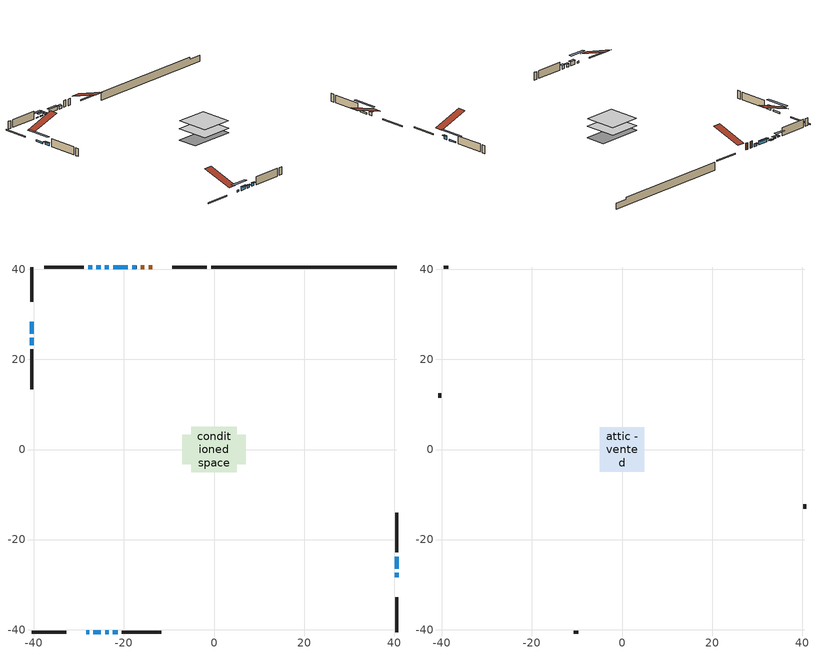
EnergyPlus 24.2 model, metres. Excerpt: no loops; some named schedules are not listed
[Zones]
conditioned space
 floor adiabatic (AdiabaticFloorConstruction): -5.02,-5.02 -5.02,5.02 5.02,5.02 5.02,-5.02 z0.76
 floor foundation (Slab1 construction): -7.03,-3.26 -7.03,3.26 7.03,3.26 7.03,-3.26 z-1.68
 wall outside (RimJoist1 construction): -1.56,40.51 -9.28,40.51 / -40.51,-40.51 -32.8,-40.51 / -40.51,40.51 -40.51,32.8 / 40.51,-40.51 40.51,-32.8 z0.76:1.06
 wall outside (AdiabaticWallConstruction 1): -13.68,40.51 -14.54,40.51 / -15.47,40.51 -16.28,40.51 z0.76:2.79
 wall outside (AdiabaticWallConstruction): 40.51,-28.4 40.51,-27.41 / -19.12,40.51 -22.4,40.51 z0.76:1.9; -17.2,40.51 -18.2,40.51 z0.76:1.6; 40.51,-26.48 40.51,-23.78 / -40.51,28.4 -40.51,25.7 z0.76:1.17; -28.4,-40.51 -27.71,-40.51 z0.76:1.27; -23.33,40.51 -24.25,40.51 / -25.17,40.51 -26.09,40.51 / -27.01,40.51 -27.93,40.51 z0.76:0.99; -26.78,-40.51 -25.11,-40.51 z0.76:1.93; -24.18,-40.51 -23.36,-40.51 / -40.51,24.78 -40.51,23.15 z0.76:1.68; -22.44,-40.51 -21.42,-40.51 z0.76:1.83
 wall outside (Wall1 construction): -28.86,40.51 -37.66,40.51 / -20.49,-40.51 -11.69,-40.51 / -40.51,22.22 -40.51,13.42 / 40.51,-22.85 40.51,-14.05 z0.76:3.2
 wall foundation (FoundationWall1 construction): -0.64,40.51,-1.68 -0.64,40.51,0.76 36.4,40.51,0.76 36.4,40.51,0.14 40.51,40.51,0.14 40.51,40.51,-1.68
 window (WindowConstruction): 40.51,-28.4 40.51,-27.41 z0.76:1.9
 window (WindowConstruction 9): -17.2,40.51 -18.2,40.51 z0.76:1.6
 window (WindowConstruction 10): 40.51,-26.48 40.51,-23.78 z0.76:1.17
 window (WindowConstruction 11): -28.4,-40.51 -27.71,-40.51 z0.76:1.27
 window (WindowConstruction 12): -40.51,28.4 -40.51,25.7 z0.76:1.17
 window (WindowConstruction 1): -19.12,40.51 -22.4,40.51 z0.76:1.9
 window (WindowConstruction 2): -23.33,40.51 -24.24,40.51 z0.76:0.99
 window (WindowConstruction 3): -25.17,40.51 -26.09,40.51 z0.76:0.99
 window (WindowConstruction 4): -27.02,40.51 -27.93,40.51 z0.76:0.99
 window (WindowConstruction 5): -26.78,-40.51 -25.11,-40.51 z0.76:1.93
 window (WindowConstruction 6): -24.18,-40.51 -23.36,-40.51 z0.76:1.67
 window (WindowConstruction 7): -22.43,-40.51 -21.42,-40.51 z0.76:1.83
 window (WindowConstruction 8): -40.51,24.77 -40.51,23.15 z0.76:1.67
 door (Door): -13.68,40.51 -14.54,40.51 z0.76:2.79
 door (Door 1): -15.47,40.51 -16.28,40.51 z0.76:2.79
 ceiling adiabatic (AdiabaticFloorConstruction): 5.02,-5.02 5.02,5.02 -5.02,5.02 -5.02,-5.02 z0.76
attic - vented
 floor to conditioned space (Floor1 construction Reversed): -4.95,-4.95 -4.95,4.95 4.95,4.95 4.95,-4.95 z3.2
 wall outside (Wall2 construction): -38.59,40.51 -39.58,40.51 / -10.76,-40.51 -9.77,-40.51 / -40.51,12.49 -40.51,11.5 / 40.51,-13.12 40.51,-12.13 z0.76:3.2
 roof outside (Roof1 construction): -12.75,40.51,3.2 -12.75,30.87,6.41 -10.21,30.87,6.41 -10.21,40.51,3.2; -29.33,-40.51,3.2 -29.33,-30.87,6.41 -31.87,-30.87,6.41 -31.87,-40.51,3.2; -40.51,29.33,3.2 -30.87,29.33,6.41 -30.87,31.87,6.41 -40.51,31.87,3.2; 40.51,-29.33,3.2 30.87,-29.33,6.41 30.87,-31.87,6.41 40.51,-31.87,3.2
shading: 40.51,-27.33 40.51,-28.48 41.22,-28.48 41.22,-27.33 z1.98; -18.27,40.51 -17.13,40.51 -17.13,41.22 -18.27,41.22 z1.68; 40.51,-21.34 40.51,-28.92 41.22,-28.92 41.22,-21.34 z3.61; -25.27,-40.51 -30.84,-40.51 -30.84,-41.22 -25.27,-41.22 z3.71; -40.51,23.26 -40.51,30.84 -41.22,30.84 -41.22,23.26 z3.61; -22.48,40.51 -19.05,40.51 -19.05,41.22 -22.48,41.22 z1.98; -24.32,40.51 -23.25,40.51 -23.25,41.22 -24.32,41.22 z1.07; -26.8,40.51 -24.46,40.51 -24.46,41.22 -26.8,41.22 z1.7; -29.3,40.51 -25.65,40.51 -25.65,41.22 -29.3,41.22 z2.36; -25.03,-40.51 -26.86,-40.51 -26.86,-41.22 -25.03,-41.22 z2.01; -23.28,-40.51 -24.26,-40.51 -24.26,-41.22 -23.28,-41.22 z1.75; -21.34,-40.51 -22.51,-40.51 -22.51,-41.22 -21.34,-41.22 z1.91; -40.51,23.07 -40.51,24.85 -41.22,24.85 -41.22,23.07 z1.75
[Building]
Building 1: Terrain=Suburbs
[Site:Location]
Edmonton Intl AP_AB: Latitude {deg}=53.31; Longitude {deg}=-113.58; Time Zone {hr}=-7; Elevation {m}=723; Keep Site Location Information=Yes
[Site:GroundTemperature:Shallow]
-1.56185, -3.61833, -3.78302, -2.80711, 1.11059, 5.01004, 8.39065, 10.5322, 10.7141, 8.97234, 5.67794, 1.89811
[Site:WaterMainsTemperature]
Calculation Method=Schedule; Temperature Schedule=mains temperature schedule
[Material] Roughness=Rough; Thermal Absorptance=0.9
Name | Thickness {m} | Conductivity {W/m-K} | Density {kg/m3} | Specific Heat {J/kg-K} | Solar Absorptance | Visible Absorptance
asphalt or fiberglass shingles | 0.00635 | 0.162714 | 1121.4 | 1465.45 | 0.4 | 0.4
ceiling loosefill ins | 0.169333 | 0.0480833 | 16.02 | 1046.75 | 0.7 | 0.7
ceiling stud and cavity | 0.1397 | 0.192099 | 65.682 | 1177.47 | 0.7 | 0.7
concrete 4.0 in. | 0.1016 | 1.803125 | 2242.8 | 837.4 | 0.7 | 0.7
concrete 8.0 in. | 0.2032 | 1.803125 | 2242.8 | 837.4 | 0.7 | 0.7
door material | 0.04445 | 0.188738 | 512.64 | 1214.23 | 0.7 | 0.7
door material 1 | 0.04445 | 0.053851 | 512.64 | 1214.23 | 0.7 | 0.7
exterior vertical ins | 0.0477883 | 0.029427 | 32.04 | 1214.23 | 0.7 | 0.7
floor covering | 0.0127 | 0.0433444 | 54.468 | 1339.84 | 0.6 | 0.6
floor rigid ins; wall rigid ins | 0.512978 | 0.029427 | 32.04 | 1214.23 | 0.7 | 0.7
floor stud and cavity | 0.1397 | 1.75129 | 37.0049 | 1207.88 | 0.7 | 0.7
furniture material conditioned space 1 | 0.1524 | 0.115458 | 640.8 | 1214.23 | 0.6 | 0.6
gypsum board | 0.0127 | 0.160291 | 801 | 837.4 | 0.6 | 0.6
gypsum board 1 | 0.0127 | 0.160291 | 801 | 837.4 | 0.7 | 0.7
osb sheathing 0.5 in. | 0.0127 | 0.115458 | 512.64 | 1214.23 | 0.7 | 0.7
osb sheathing 0.75 in. | 0.01905 | 0.115458 | 512.64 | 1214.23 | 0.7 | 0.7
osb sheathing 2.0 in. | 0.0508 | 0.115458 | 512.64 | 1214.23 | 0.7 | 0.7
rim joist stud and cavity | 0.0508 | 0.0301595 | 125.044 | 1163.47 | 0.6 | 0.6
wall stud and cavity | 0.1397 | 0.111745 | 139.0536 | 1170.24 | 0.7 | 0.7
wall stud and cavity 1 | 0.0889 | 6.9971 | 50.32683 | 1063.81 | 0.6 | 0.6
wall stud and cavity 2 | 0.0889 | 0.380278 | 52.3479 | 1209.89 | 0.7 | 0.7
wall stud and cavity 3 | 0.0889 | 0.391764 | 83.0341 | 1211.67 | 0.7 | 0.7
wood siding | 0.0254 | 0.102417 | 544.68 | 1172.36 | 0.4 | 0.4
wood siding 1 | 0.00254 | 0.102417 | 544.68 | 1172.36 | 0.4 | 0.4
wood siding 2; wood siding 3; wood siding 4 | 0.0254 | 0.102417 | 544.68 | 1172.36 | 0.7 | 0.7
[WindowMaterial:SimpleGlazingSystem]
Name | U-Factor {W/m2-K} | Solar Heat Gain Coefficient
WindowMaterial | 1.75791 | 0.55
WindowMaterial 1 | 2.89408 | 0.69
WindowMaterial 2 | 3.1212 | 0.46
WindowMaterial 3 | 1.672171 | 0.57
WindowMaterial 4 | 1.84138 | 0.53
WindowMaterial 5 | 1.76472 | 0.55
WindowMaterial 6 | 1.726112 | 0.56
WindowMaterial 7 | 1.96913 | 0.49
WindowMaterial 8 | 3.01388 | 0.58
WindowMaterial 9 | 3.00764 | 0.57
[Construction]
AdiabaticFloorConstruction: floor stud and cavity, floor rigid ins, osb sheathing 0.75 in., floor covering
AdiabaticWallConstruction: wood siding 3, wall rigid ins, wall stud and cavity 2, gypsum board
AdiabaticWallConstruction 1: wood siding 4, wall rigid ins, wall stud and cavity 2, gypsum board
Door: door material
Door 1: door material 1
Floor1 construction Reversed: gypsum board, ceiling stud and cavity, ceiling loosefill ins
FoundationWall1 construction: concrete 8.0 in., gypsum board 1
furniture construction conditioned space 1: furniture material conditioned space 1
PartitionWallConstruction: gypsum board, wall stud and cavity 3, gypsum board
RimJoist1 construction: wood siding 2, osb sheathing 2.0 in., rim joist stud and cavity
Roof1 construction: asphalt or fiberglass shingles
Slab1 construction: concrete 4.0 in.
Wall1 construction: wood siding, osb sheathing 0.5 in., wall stud and cavity, gypsum board
Wall2 construction: wood siding 1, wall stud and cavity 1
WindowConstruction: WindowMaterial
WindowConstruction 1: WindowMaterial 1
WindowConstruction 10; WindowConstruction 12: WindowMaterial 8
WindowConstruction 11: WindowMaterial 9
WindowConstruction 2; WindowConstruction 3; WindowConstruction 4: WindowMaterial 2
WindowConstruction 5: WindowMaterial 3
WindowConstruction 6: WindowMaterial 4
WindowConstruction 7: WindowMaterial 5
WindowConstruction 8: WindowMaterial 6
WindowConstruction 9: WindowMaterial 7
[Zone] Multiplier=1; Part of Total Floor Area=Yes
Name | Volume {m3}
attic - vented | 51.0688
conditioned space | 522.2
[Space]
Name | Zone | Volume {m3}
attic - vented 1 | attic - vented | 51.0688
conditioned space 1 | conditioned space | 522.2
[ZoneInfiltration:EffectiveLeakageArea]
infil attic - vented 1: Zone or Space=attic - vented 1; Schedule=Always On Discrete; Effective Air Leakage Area {cm2}=3405.91; Stack Coefficient=0.00039297; Wind Coefficient=1.33937e-05
[ZoneMixing]
whole house fan mix: Zone or Space=attic - vented; Schedule=Always On Continuous; Design Flow Rate Calculation Method=Flow/Zone; Design Flow Rate {m3/s}=0; Source Zone or Space=conditioned space
[SurfaceProperty:ExposedFoundationPerimeter]
Slab1: Exposed Perimeter Calculation Method=TotalExposedPerimeter; Total Exposed Perimeter {m}=41.148
[InternalMass] Zone or ZoneList=conditioned space; Space or SpaceList=conditioned space 1
Name | Construction | Surface Area {m2}
furniture mass conditioned space 1 | furniture construction conditioned space 1 | 76.9599
partition wall mass | PartitionWallConstruction | 192.4
[Lights]
interior lighting: Zone or ZoneList or Space or SpaceList=conditioned space 1; Schedule=interior lighting schedule; Design Level Calculation Method=LightingLevel; Lighting Level {W}=343.2; Return Air Fraction=0; Fraction Radiant=0.6; Fraction Visible=0.2; Fraction Replaceable=1
[People]
occupants: Zone or ZoneList or Space or SpaceList=conditioned space 1; Number of People Schedule=occupants schedule; Number of People Calculation Method=People; Number of People=3; Fraction Radiant=0.314171; Sensible Heat Fraction=0.56303; Activity Level Schedule=occupants activity schedule; Carbon Dioxide Generation Rate {m3/s-W}=0; Enable ASHRAE 55 Comfort Warnings=No; Mean Radiant Temperature Calculation Type=EnclosureAveraged
[ElectricEquipment] Zone or ZoneList or Space or SpaceList=conditioned space 1; Design Level Calculation Method=EquipmentLevel
Name | Schedule | Design Level {W} | Fraction Latent | Fraction Radiant | Fraction Lost
clothes dryer | clothes dryer schedule | 140.772 | 0.015 | 0.081 | 0.85
clothes washer | clothes washer schedule | 32.1985 | 0.03 | 0.162 | 0.7
cooking range | cooking range schedule | 215.147 | 0.08 | 0.432 | 0.2
dishwasher | dishwasher schedule | 66.8632 | 0.3 | 0.18 | 0.4
fridge | fridge schedule | 72.9452 | 0 | 0.6 | 0
mech vent house fan | mech vent house fan schedule | 0 | 0 | 0 | 1
mech vent house fan cfis | mech vent house fan cfis schedule | 0 | 0 | 0 | 0
misc plug loads | misc plug loads schedule | 494.7 | 0.045 | 0.513 | 0.1
whole house fan | Always On Discrete | 0 | 0 | 0 | 1
[OtherEquipment] Zone or ZoneList or Space or SpaceList=conditioned space 1; Design Level Calculation Method=EquipmentLevel
Name | Fuel Type | Schedule | Design Level {W} | Fraction Latent | Fraction Radiant | Fraction Lost
clothes dryer 1 | Electricity | clothes dryer schedule | 0 | 0.015 | 0.081 | 0.85
cooking range 1 | Electricity | cooking range schedule | 0 | 0.08 | 0.432 | 0.2
general water use latent | None | general water use schedule | 62.594 | 1 | 0 | 0
general water use sensible | None | general water use schedule | -61.6891 | 0 | 0.6 | 0
mech vent house fan latent load | None | Always On Discrete | 0 | 1 | 0 | 0
mech vent house fan sensible load | None | Always On Discrete | 0 | 0 | 0 | 0
water heater energy adjustment1 | NaturalGas | Always On Discrete | 0.01 | 0 | 0 | 1
[ZoneInfiltration:DesignFlowRate] Zone or ZoneList or Space or SpaceList=conditioned space 1; Schedule=Always On Discrete; Design Flow Rate Calculation Method=Flow/Zone; Design Flow Rate {m3/s}=0
infil flow; natural vent flow; whole house fan flow
[AvailabilityManager:Scheduled]
furnace airloop Availability Manager: Schedule=Always On Discrete
[Foundation:Kiva]
Foundation Kiva 1: Initial Indoor Air Temperature {C}=18; Wall Height Above Grade {m}=0.759988; Wall Depth Below Slab {m}=0.2032; Custom Block Material Name 1=exterior vertical ins; Custom Block Depth 1 {m}=2.43998; Custom Block X Position 1 {m}=0.2159; Custom Block Z Position 1 {m}=0
[Foundation:Kiva:Settings]
Soil Conductivity {W/m-K}=0.849921; Soil Density {kg/m3}=1842.3; Soil Specific Heat {J/kg-K}=418.7; Ground Solar Absorptivity=0.9; Ground Thermal Absorptivity=0.9; Ground Surface Roughness {m}=0.03; Far-Field Width {m}=40; Deep-Ground Boundary Condition=ZeroFlux; Deep-Ground Depth {m}=40; Minimum Cell Dimension {m}=0.2; Maximum Cell Growth Coefficient=3; Simulation Timestep=Timestep
[Exterior:Lights]
exterior lighting: Schedule=exterior lighting schedule; Design Level {W}=75.6
[EnergyManagementSystem:GlobalVariable]
furnace_airloop_Fan_RTF
infil_program_Qfan
infil_program_Qinf
natural_vent_program_Qnv
natural_vent_program_Qwhf
[EnergyManagementSystem:Sensor]
Name | Output:Variable or Output:Meter Index Key | Output:Variable or Output:Meter
airflow_gain | infil flow | Infiltration Sensible Heat Gain Energy
airflow_gain_1 | natural vent flow | Infiltration Sensible Heat Gain Energy
airflow_gain_2 | whole house fan flow | Infiltration Sensible Heat Gain Energy
airflow_loss | infil flow | Infiltration Sensible Heat Loss Energy
airflow_loss_1 | natural vent flow | Infiltration Sensible Heat Loss Energy
airflow_loss_2 | whole house fan flow | Infiltration Sensible Heat Loss Energy
clg_load_cond |  | Cooling:EnergyTransfer:Zone:CONDITIONED SPACE
clg_sp_s; clg_sp_s_1 | cooling setpoint | Schedule Value
clothes_dryer_exhaust_0_sch_s | clothes dryer exhaust 0 schedule | Schedule Value
cool_season | cooling season schedule | Schedule Value
htg_load_cond |  | Heating:EnergyTransfer:Zone:CONDITIONED SPACE
htg_sp_s; htg_sp_s_1 | heating setpoint | Schedule Value
ig_ee_conv | clothes dryer | Electric Equipment Convective Heating Energy
ig_ee_conv_2 | cooking range | Electric Equipment Convective Heating Energy
ig_ee_conv_4 | fridge | Electric Equipment Convective Heating Energy
ig_ee_conv_5 | misc plug loads | Electric Equipment Convective Heating Energy
ig_ee_conv_6 | whole house fan | Electric Equipment Convective Heating Energy
ig_ee_rad | clothes dryer | Electric Equipment Radiant Heating Energy
ig_ee_rad_2 | cooking range | Electric Equipment Radiant Heating Energy
ig_ee_rad_4 | fridge | Electric Equipment Radiant Heating Energy
ig_ee_rad_5 | misc plug loads | Electric Equipment Radiant Heating Energy
ig_ee_rad_6 | whole house fan | Electric Equipment Radiant Heating Energy
ig_lgt_conv | interior lighting | Lights Convective Heating Energy
ig_lgt_rad | interior lighting | Lights Radiant Heating Energy
ig_lgt_vis | interior lighting | Lights Visible Radiation Heating Energy
ig_oe_conv | clothes dryer 1 | Other Equipment Convective Heating Energy
ig_oe_conv_1 | cooking range 1 | Other Equipment Convective Heating Energy
ig_oe_conv_2 | general water use latent | Other Equipment Convective Heating Energy
ig_oe_conv_3 | general water use sensible | Other Equipment Convective Heating Energy
ig_oe_conv_4 | water heater energy adjustment1 | Other Equipment Convective Heating Energy
ig_oe_rad | clothes dryer 1 | Other Equipment Radiant Heating Energy
ig_oe_rad_1 | cooking range 1 | Other Equipment Radiant Heating Energy
ig_oe_rad_2 | general water use latent | Other Equipment Radiant Heating Energy
ig_oe_rad_3 | general water use sensible | Other Equipment Radiant Heating Energy
ig_oe_rad_4 | water heater energy adjustment1 | Other Equipment Radiant Heating Energy
ig_ppl_conv | occupants | People Convective Heating Energy
ig_ppl_rad | occupants | People Radiant Heating Energy
im_conv | furniture mass conditioned space 1 | Surface Inside Face Convection Heat Gain Energy
im_conv_1 | partition wall mass | Surface Inside Face Convection Heat Gain Energy
im_ig | furniture mass conditioned space 1 | Surface Inside Face Internal Gains Radiation Heat Gain Energy
im_ig_1 | partition wall mass | Surface Inside Face Internal Gains Radiation Heat Gain Energy
im_lgt | furniture mass conditioned space 1 | Surface Inside Face Lights Radiation Heat Gain Energy
im_lgt_1 | partition wall mass | Surface Inside Face Lights Radiation Heat Gain Energy
im_sol | furniture mass conditioned space 1 | Surface Inside Face Solar Radiation Heat Gain Energy
im_sol_1 | partition wall mass | Surface Inside Face Solar Radiation Heat Gain Energy
im_surf | furniture mass conditioned space 1 | Surface Inside Face Net Surface Thermal Radiation Heat Gain Energy
im_surf_1 | partition wall mass | Surface Inside Face Net Surface Thermal Radiation Heat Gain Energy
mv_conv | mech vent house fan | Electric Equipment Convective Heating Energy
mv_conv_1 | mech vent house fan cfis | Electric Equipment Convective Heating Energy
mv_conv_2 | mech vent house fan latent load | Other Equipment Convective Heating Energy
mv_conv_3 | mech vent house fan sensible load | Other Equipment Convective Heating Energy
mv_rad | mech vent house fan | Electric Equipment Radiant Heating Energy
mv_rad_1 | mech vent house fan cfis | Electric Equipment Radiant Heating Energy
mv_rad_2 | mech vent house fan latent load | Other Equipment Radiant Heating Energy
mv_rad_3 | mech vent house fan sensible load | Other Equipment Radiant Heating Energy
natural_vent_s | natural vent schedule | Schedule Value
out_pb_s |  | Site Outdoor Air Barometric Pressure
out_wt_s |  | Site Outdoor Air Humidity Ratio
site_vw_s |  | Site Wind Speed
ss_back_out | Window1 | Surface Window Shortwave from Zone Back Out Window Heat Transfer Rate
ss_back_out_1 | Window10 | Surface Window Shortwave from Zone Back Out Window Heat Transfer Rate
ss_back_out_10 | Window7 | Surface Window Shortwave from Zone Back Out Window Heat Transfer Rate
ss_back_out_11 | Window8 | Surface Window Shortwave from Zone Back Out Window Heat Transfer Rate
ss_back_out_12 | Window9 | Surface Window Shortwave from Zone Back Out Window Heat Transfer Rate
ss_back_out_2 | Window11 | Surface Window Shortwave from Zone Back Out Window Heat Transfer Rate
ss_back_out_3 | Window13 | Surface Window Shortwave from Zone Back Out Window Heat Transfer Rate
ss_back_out_4 | Window14 | Surface Window Shortwave from Zone Back Out Window Heat Transfer Rate
ss_back_out_5 | Window2 | Surface Window Shortwave from Zone Back Out Window Heat Transfer Rate
ss_back_out_6 | Window3 | Surface Window Shortwave from Zone Back Out Window Heat Transfer Rate
ss_back_out_7 | Window4 | Surface Window Shortwave from Zone Back Out Window Heat Transfer Rate
ss_back_out_8 | Window5 | Surface Window Shortwave from Zone Back Out Window Heat Transfer Rate
ss_back_out_9 | Window6 | Surface Window Shortwave from Zone Back Out Window Heat Transfer Rate
ss_conv | Door1 | Surface Inside Face Convection Heat Gain Energy
ss_conv_1 | Door2 | Surface Inside Face Convection Heat Gain Energy
ss_conv_10 | Window5 | Surface Inside Face Convection Heat Gain Energy
ss_conv_11 | Window6 | Surface Inside Face Convection Heat Gain Energy
ss_conv_12 | Window7 | Surface Inside Face Convection Heat Gain Energy
ss_conv_13 | Window8 | Surface Inside Face Convection Heat Gain Energy
ss_conv_14 | Window9 | Surface Inside Face Convection Heat Gain Energy
ss_conv_2 | Window1 | Surface Inside Face Convection Heat Gain Energy
ss_conv_3 | Window10 | Surface Inside Face Convection Heat Gain Energy
ss_conv_4 | Window11 | Surface Inside Face Convection Heat Gain Energy
ss_conv_5 | Window13 | Surface Inside Face Convection Heat Gain Energy
ss_conv_6 | Window14 | Surface Inside Face Convection Heat Gain Energy
ss_conv_7 | Window2 | Surface Inside Face Convection Heat Gain Energy
ss_conv_8 | Window3 | Surface Inside Face Convection Heat Gain Energy
ss_conv_9 | Window4 | Surface Inside Face Convection Heat Gain Energy
ss_ig | Door1 | Surface Inside Face Internal Gains Radiation Heat Gain Energy
ss_ig_1 | Door2 | Surface Inside Face Internal Gains Radiation Heat Gain Energy
ss_ig_10 | Window5 | Surface Inside Face Internal Gains Radiation Heat Gain Energy
ss_ig_11 | Window6 | Surface Inside Face Internal Gains Radiation Heat Gain Energy
ss_ig_12 | Window7 | Surface Inside Face Internal Gains Radiation Heat Gain Energy
ss_ig_13 | Window8 | Surface Inside Face Internal Gains Radiation Heat Gain Energy
ss_ig_14 | Window9 | Surface Inside Face Internal Gains Radiation Heat Gain Energy
ss_ig_2 | Window1 | Surface Inside Face Internal Gains Radiation Heat Gain Energy
ss_ig_3 | Window10 | Surface Inside Face Internal Gains Radiation Heat Gain Energy
ss_ig_4 | Window11 | Surface Inside Face Internal Gains Radiation Heat Gain Energy
ss_ig_5 | Window13 | Surface Inside Face Internal Gains Radiation Heat Gain Energy
ss_ig_6 | Window14 | Surface Inside Face Internal Gains Radiation Heat Gain Energy
ss_ig_7 | Window2 | Surface Inside Face Internal Gains Radiation Heat Gain Energy
ss_ig_8 | Window3 | Surface Inside Face Internal Gains Radiation Heat Gain Energy
ss_ig_9 | Window4 | Surface Inside Face Internal Gains Radiation Heat Gain Energy
ss_lgt | Door1 | Surface Inside Face Lights Radiation Heat Gain Energy
ss_lgt_1 | Door2 | Surface Inside Face Lights Radiation Heat Gain Energy
ss_sol | Door1 | Surface Inside Face Solar Radiation Heat Gain Energy
ss_sol_1 | Door2 | Surface Inside Face Solar Radiation Heat Gain Energy
ss_surf | Door1 | Surface Inside Face Net Surface Thermal Radiation Heat Gain Energy
ss_surf_1 | Door2 | Surface Inside Face Net Surface Thermal Radiation Heat Gain Energy
ss_surf_10 | Window5 | Surface Inside Face Net Surface Thermal Radiation Heat Gain Energy
ss_surf_11 | Window6 | Surface Inside Face Net Surface Thermal Radiation Heat Gain Energy
ss_surf_12 | Window7 | Surface Inside Face Net Surface Thermal Radiation Heat Gain Energy
ss_surf_13 | Window8 | Surface Inside Face Net Surface Thermal Radiation Heat Gain Energy
ss_surf_14 | Window9 | Surface Inside Face Net Surface Thermal Radiation Heat Gain Energy
ss_surf_2 | Window1 | Surface Inside Face Net Surface Thermal Radiation Heat Gain Energy
ss_surf_3 | Window10 | Surface Inside Face Net Surface Thermal Radiation Heat Gain Energy
ss_surf_4 | Window11 | Surface Inside Face Net Surface Thermal Radiation Heat Gain Energy
ss_surf_5 | Window13 | Surface Inside Face Net Surface Thermal Radiation Heat Gain Energy
ss_surf_6 | Window14 | Surface Inside Face Net Surface Thermal Radiation Heat Gain Energy
ss_surf_7 | Window2 | Surface Inside Face Net Surface Thermal Radiation Heat Gain Energy
ss_surf_8 | Window3 | Surface Inside Face Net Surface Thermal Radiation Heat Gain Energy
ss_surf_9 | Window4 | Surface Inside Face Net Surface Thermal Radiation Heat Gain Energy
ss_trans_in | Window1 | Surface Window Transmitted Solar Radiation Rate
ss_trans_in_1 | Window10 | Surface Window Transmitted Solar Radiation Rate
ss_trans_in_10 | Window7 | Surface Window Transmitted Solar Radiation Rate
ss_trans_in_11 | Window8 | Surface Window Transmitted Solar Radiation Rate
ss_trans_in_12 | Window9 | Surface Window Transmitted Solar Radiation Rate
ss_trans_in_2 | Window11 | Surface Window Transmitted Solar Radiation Rate
ss_trans_in_3 | Window13 | Surface Window Transmitted Solar Radiation Rate
ss_trans_in_4 | Window14 | Surface Window Transmitted Solar Radiation Rate
ss_trans_in_5 | Window2 | Surface Window Transmitted Solar Radiation Rate
ss_trans_in_6 | Window3 | Surface Window Transmitted Solar Radiation Rate
ss_trans_in_7 | Window4 | Surface Window Transmitted Solar Radiation Rate
ss_trans_in_8 | Window5 | Surface Window Transmitted Solar Radiation Rate
ss_trans_in_9 | Window6 | Surface Window Transmitted Solar Radiation Rate
ss_trans_out | Window1 | Surface Inside Face Initial Transmitted Diffuse Transmitted Out Window Solar Radiation Rate
ss_trans_out_1 | Window10 | Surface Inside Face Initial Transmitted Diffuse Transmitted Out Window Solar Radiation Rate
ss_trans_out_10 | Window7 | Surface Inside Face Initial Transmitted Diffuse Transmitted Out Window Solar Radiation Rate
ss_trans_out_11 | Window8 | Surface Inside Face Initial Transmitted Diffuse Transmitted Out Window Solar Radiation Rate
ss_trans_out_12 | Window9 | Surface Inside Face Initial Transmitted Diffuse Transmitted Out Window Solar Radiation Rate
ss_trans_out_2 | Window11 | Surface Inside Face Initial Transmitted Diffuse Transmitted Out Window Solar Radiation Rate
ss_trans_out_3 | Window13 | Surface Inside Face Initial Transmitted Diffuse Transmitted Out Window Solar Radiation Rate
ss_trans_out_4 | Window14 | Surface Inside Face Initial Transmitted Diffuse Transmitted Out Window Solar Radiation Rate
ss_trans_out_5 | Window2 | Surface Inside Face Initial Transmitted Diffuse Transmitted Out Window Solar Radiation Rate
ss_trans_out_6 | Window3 | Surface Inside Face Initial Transmitted Diffuse Transmitted Out Window Solar Radiation Rate
ss_trans_out_7 | Window4 | Surface Inside Face Initial Transmitted Diffuse Transmitted Out Window Solar Radiation Rate
ss_trans_out_8 | Window5 | Surface Inside Face Initial Transmitted Diffuse Transmitted Out Window Solar Radiation Rate
ss_trans_out_9 | Window6 | Surface Inside Face Initial Transmitted Diffuse Transmitted Out Window Solar Radiation Rate
s_conv | Floor1 | Surface Inside Face Convection Heat Gain Energy
